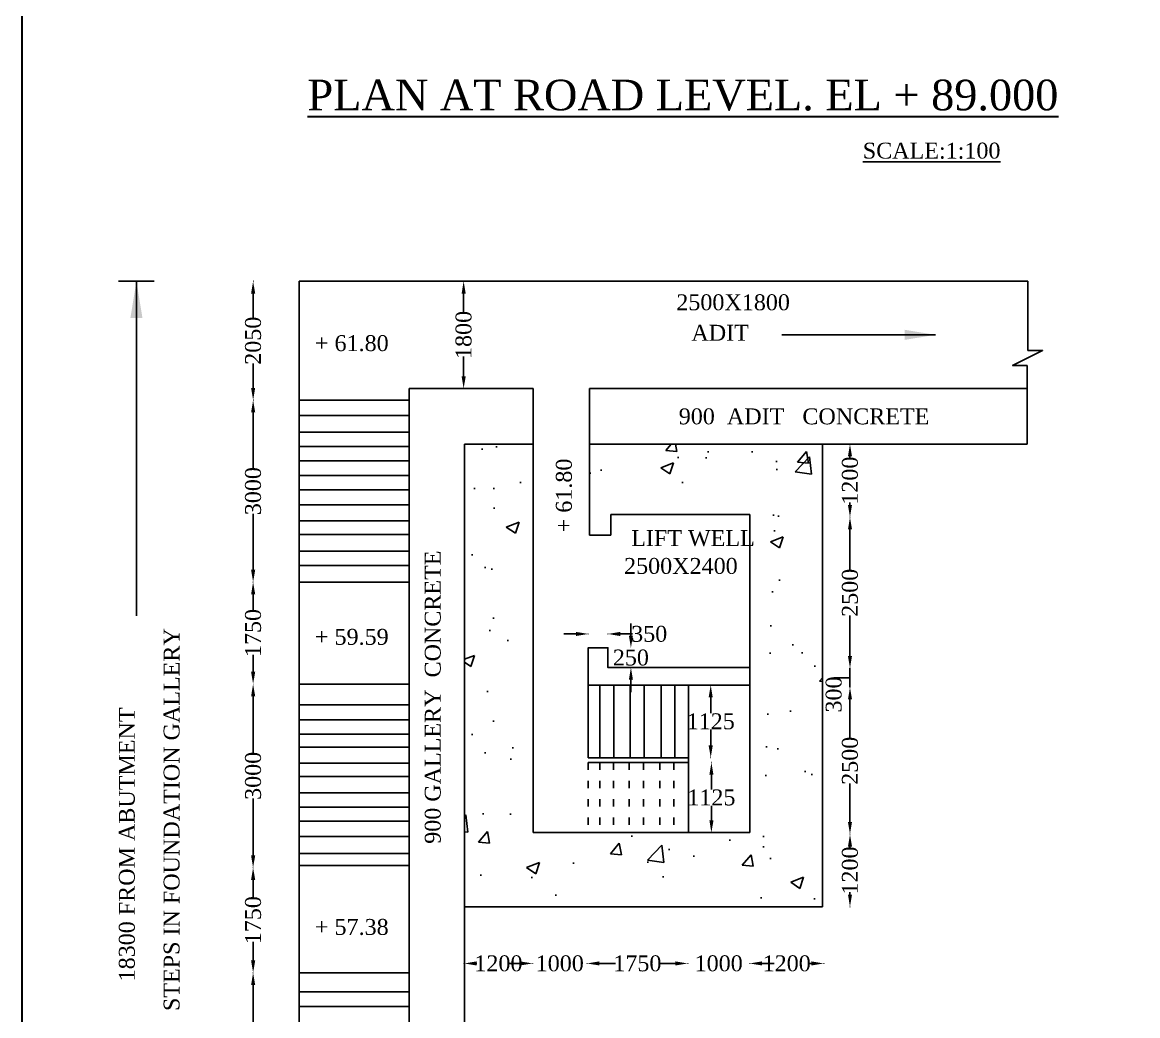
# Model space of a CAD drawing. Header units: millimetres. Extents: x 2622 to 98166, y 1308 to 55370.
# Drawn here: x 2622 to 20827, y 22930 to 39150 of the extents above; entities that cross this region are included whole.
import ezdxf

# ---------------------------------------------------------------- set-up
doc = ezdxf.new("R2010")
doc.units = ezdxf.units.MM
doc.header["$MEASUREMENT"] = 0
doc.linetypes.add('ACAD_ISO03W100', pattern=[30, 12, -18])
for name, color, linetype in [('DIM', 5, 'Continuous'), ('DWG.LINE', 10, 'Continuous'), ('HATCH', 2, 'Continuous'), ('TEXT', 7, 'Continuous')]:
    doc.layers.add(name, color=color, linetype=linetype)
doc.layers.add('DO LINE', color=3, linetype='Continuous', plot=False)
doc.layers.add('TITLE', color=7, linetype='Continuous', lineweight=30)
doc.styles.get("Standard").update_dxf_attribs({"font": 'times.ttf', "height": 260})
doc.dimstyles.get("Standard").update_dxf_attribs({"dimtxt": 260, "dimasz": 200, "dimexe": 0.18, "dimexo": 0.0625, "dimgap": 0.09, "dimtad": 0, "dimtih": 1, "dimtoh": 1, "dimdec": 0, "dimzin": 0, "dimdsep": 46, "dimtxsty": 'Standard', "dimcen": 300, "dimclrd": 5, "dimclre": 5, "dimclrt": 4, "dimadec": 0, "dimazin": 0, "dimtfac": 1, "dimtdec": 0, "dimtofl": 0, "dimtmove": 0, "dimatfit": 3, "dimfxl": 0, "dimtolj": 1, "dimtzin": 0, "dimarcsym": 0})

# ---------------------------------------------------------------- blocks, each defined once
blk = doc.blocks.new('*D2')
at = {"layer": 'Defpoints', "color": 0, "ltscale": 0.2}
for p in [(9825, 34921), (9859, 34921), (9842, 33169)]:
    blk.add_point(p, dxfattribs=at)
at = {"layer": 'DIM', "color": 5, "lineweight": -2, "ltscale": 0.2}
for p, q in [((9830, 34921), (9825, 34921)), ((9825, 34721), (9825, 34400)), ((9825, 33369), (9825, 33691)), ((9830, 33169), (9825, 33169))]:
    blk.add_line(p, q, dxfattribs=at)
at = {"layer": 'DIM', "color": 5, "ltscale": 0.2}
for points in [[(9792, 34721), (9859, 34721), (9825, 34921)], [(9792, 33369), (9859, 33369), (9825, 33169)]]:
    blk.add_solid(points, dxfattribs=at)
at = {"layer": 'DIM', "color": 4, "ltscale": 0.2, "insert": (9825, 34045), "char_height": 260, "attachment_point": 5, "rotation": 90}
blk.add_mtext('\\A1;1800', dxfattribs=at)
blk = doc.blocks.new('*D3')
at = {"layer": 'Defpoints', "color": 0, "ltscale": 0.2}
for p in [(6448, 34921), (6389, 32981), (6448, 32981)]:
    blk.add_point(p, dxfattribs=at)
at = {"layer": 'DIM', "color": 5, "lineweight": -2, "ltscale": 0.2}
for p, q in [((6394, 34921), (6389, 34921)), ((6389, 34721), (6389, 34324)), ((6389, 33181), (6389, 33578)), ((6394, 32981), (6389, 32981))]:
    blk.add_line(p, q, dxfattribs=at)
at = {"layer": 'DIM', "color": 5, "ltscale": 0.2}
for points in [[(6356, 34721), (6423, 34721), (6389, 34921)], [(6356, 33181), (6423, 33181), (6389, 32981)]]:
    blk.add_solid(points, dxfattribs=at)
at = {"layer": 'DIM', "color": 4, "ltscale": 0.2, "insert": (6389, 33951), "char_height": 260, "attachment_point": 5, "rotation": 90}
blk.add_mtext('\\A1;2050', dxfattribs=at)
blk = doc.blocks.new('*D4')
at = {"layer": 'Defpoints', "color": 0, "ltscale": 0.2}
for p in [(6448, 32981), (6354, 30010), (6389, 30010)]:
    blk.add_point(p, dxfattribs=at)
at = {"layer": 'DIM', "color": 5, "lineweight": -2, "ltscale": 0.2}
for p, q in [((6394, 32981), (6389, 32981)), ((6389, 32781), (6389, 31864)), ((6389, 30210), (6389, 31126)), ((6384, 30010), (6390, 30010))]:
    blk.add_line(p, q, dxfattribs=at)
at = {"layer": 'DIM', "color": 5, "ltscale": 0.2}
for points in [[(6356, 32781), (6423, 32781), (6389, 32981)], [(6356, 30210), (6423, 30210), (6389, 30010)]]:
    blk.add_solid(points, dxfattribs=at)
at = {"layer": 'DIM', "color": 4, "ltscale": 0.2, "insert": (6389, 31495), "char_height": 260, "attachment_point": 5, "rotation": 90}
blk.add_mtext('\\A1;3000', dxfattribs=at)
blk = doc.blocks.new('*D5')
at = {"layer": 'Defpoints', "color": 0, "ltscale": 0.2}
for p in [(6354, 30010), (6389, 28345), (6391, 28345)]:
    blk.add_point(p, dxfattribs=at)
at = {"layer": 'DIM', "color": 5, "lineweight": -2, "ltscale": 0.2}
for p, q in [((6384, 30010), (6390, 30010)), ((6389, 29810), (6389, 29532)), ((6389, 28545), (6389, 28823)), ((6391, 28345), (6389, 28345))]:
    blk.add_line(p, q, dxfattribs=at)
at = {"layer": 'DIM', "color": 5, "ltscale": 0.2}
for points in [[(6356, 29810), (6423, 29810), (6389, 30010)], [(6356, 28545), (6423, 28545), (6389, 28345)]]:
    blk.add_solid(points, dxfattribs=at)
at = {"layer": 'DIM', "color": 4, "ltscale": 0.2, "insert": (6389, 29178), "char_height": 260, "attachment_point": 5, "rotation": 90}
blk.add_mtext('\\A1;1750', dxfattribs=at)
blk = doc.blocks.new('*D6')
at = {"layer": 'Defpoints', "color": 0, "ltscale": 0.2}
for p in [(6391, 28345), (6354, 25347), (6389, 25347)]:
    blk.add_point(p, dxfattribs=at)
at = {"layer": 'DIM', "color": 5, "lineweight": -2, "ltscale": 0.2}
for p, q in [((6391, 28345), (6389, 28345)), ((6389, 28145), (6389, 27216)), ((6389, 25547), (6389, 26477)), ((6384, 25347), (6390, 25347))]:
    blk.add_line(p, q, dxfattribs=at)
at = {"layer": 'DIM', "color": 5, "ltscale": 0.2}
for points in [[(6356, 28145), (6423, 28145), (6389, 28345)], [(6356, 25547), (6423, 25547), (6389, 25347)]]:
    blk.add_solid(points, dxfattribs=at)
at = {"layer": 'DIM', "color": 4, "ltscale": 0.2, "insert": (6389, 26846), "char_height": 260, "attachment_point": 5, "rotation": 90}
blk.add_mtext('\\A1;3000', dxfattribs=at)
blk = doc.blocks.new('*D7')
at = {"layer": 'Defpoints', "color": 0, "ltscale": 0.2}
for p in [(6354, 25347), (6344, 23631), (6389, 23631)]:
    blk.add_point(p, dxfattribs=at)
at = {"layer": 'DIM', "color": 5, "lineweight": -2, "ltscale": 0.2}
for p, q in [((6384, 25347), (6390, 25347)), ((6389, 25147), (6389, 24844)), ((6389, 23831), (6389, 24134)), ((6384, 23631), (6390, 23631))]:
    blk.add_line(p, q, dxfattribs=at)
at = {"layer": 'DIM', "color": 5, "ltscale": 0.2}
for points in [[(6356, 25147), (6423, 25147), (6389, 25347)], [(6356, 23831), (6423, 23831), (6389, 23631)]]:
    blk.add_solid(points, dxfattribs=at)
at = {"layer": 'DIM', "color": 4, "ltscale": 0.2, "insert": (6389, 24489), "char_height": 260, "attachment_point": 5, "rotation": 90}
blk.add_mtext('\\A1;1750', dxfattribs=at)
blk = doc.blocks.new('*D8')
at = {"layer": 'Defpoints', "color": 0, "ltscale": 0.2}
for p in [(6344, 23631), (6382, 19880), (6389, 19880)]:
    blk.add_point(p, dxfattribs=at)
at = {"layer": 'DIM', "color": 5, "lineweight": -2, "ltscale": 0.2}
for p, q in [((6384, 23631), (6390, 23631)), ((6389, 23431), (6389, 22125)), ((6389, 20080), (6389, 21386)), ((6384, 19880), (6390, 19880))]:
    blk.add_line(p, q, dxfattribs=at)
at = {"layer": 'DIM', "color": 5, "ltscale": 0.2}
for points in [[(6356, 23431), (6423, 23431), (6389, 23631)], [(6356, 20080), (6423, 20080), (6389, 19880)]]:
    blk.add_solid(points, dxfattribs=at)
at = {"layer": 'DIM', "color": 4, "ltscale": 0.2, "insert": (6389, 21756), "char_height": 260, "attachment_point": 5, "rotation": 90}
blk.add_mtext('\\A1;3750', dxfattribs=at)
blk = doc.blocks.new('*D11')
at = {"layer": 'Defpoints', "color": 0, "ltscale": 0.2}
for p in [(9836, 23759), (10949, 23783), (10949, 23759)]:
    blk.add_point(p, dxfattribs=at)
at = {"layer": 'DIM', "color": 5, "lineweight": -2, "ltscale": 0.2}
for p, q in [((9836, 23778), (9836, 23783)), ((10036, 23783), (10038, 23783)), ((10749, 23783), (10748, 23783)), ((10949, 23778), (10949, 23783))]:
    blk.add_line(p, q, dxfattribs=at)
at = {"layer": 'DIM', "color": 5, "ltscale": 0.2}
for points in [[(10036, 23816), (10036, 23750), (9836, 23783)], [(10749, 23816), (10749, 23750), (10949, 23783)]]:
    blk.add_solid(points, dxfattribs=at)
at = {"layer": 'DIM', "color": 4, "ltscale": 0.2, "insert": (10393, 23783), "char_height": 260, "attachment_point": 5}
blk.add_mtext('\\A1;1200', dxfattribs=at)
blk = doc.blocks.new('*D12')
at = {"layer": 'Defpoints', "color": 0, "ltscale": 0.2}
for p in [(10949, 23759), (11839, 23783), (11839, 23663)]:
    blk.add_point(p, dxfattribs=at)
at = {"layer": 'DIM', "color": 5, "lineweight": -2, "ltscale": 0.2}
for p, q in [((10749, 23783), (10549, 23783)), ((10949, 23778), (10949, 23783)), ((11839, 23778), (11839, 23783)), ((12039, 23783), (12239, 23783))]:
    blk.add_line(p, q, dxfattribs=at)
at = {"layer": 'DIM', "color": 5, "ltscale": 0.2}
for points in [[(10749, 23816), (10749, 23750), (10949, 23783)], [(12039, 23816), (12039, 23750), (11839, 23783)]]:
    blk.add_solid(points, dxfattribs=at)
at = {"layer": 'DIM', "color": 4, "ltscale": 0.2, "insert": (11394, 23783), "char_height": 260, "attachment_point": 5}
blk.add_mtext('\\A1;1000', dxfattribs=at)
blk = doc.blocks.new('*D13')
at = {"layer": 'Defpoints', "color": 0, "ltscale": 0.2}
for p in [(13483, 23783), (13483, 23707), (11839, 23663)]:
    blk.add_point(p, dxfattribs=at)
at = {"layer": 'DIM', "color": 5, "lineweight": -2, "ltscale": 0.2}
for p, q in [((11839, 23778), (11839, 23783)), ((12039, 23783), (12306, 23783)), ((13283, 23783), (13016, 23783)), ((13483, 23778), (13483, 23783))]:
    blk.add_line(p, q, dxfattribs=at)
at = {"layer": 'DIM', "color": 5, "ltscale": 0.2}
for points in [[(12039, 23816), (12039, 23750), (11839, 23783)], [(13283, 23816), (13283, 23750), (13483, 23783)]]:
    blk.add_solid(points, dxfattribs=at)
at = {"layer": 'DIM', "color": 4, "ltscale": 0.2, "insert": (12661, 23783), "char_height": 260, "attachment_point": 5}
blk.add_mtext('\\A1;1750', dxfattribs=at)
blk = doc.blocks.new('*D14')
at = {"layer": 'Defpoints', "color": 0, "ltscale": 0.2}
for p in [(13483, 23707), (14494, 23783), (14494, 23699)]:
    blk.add_point(p, dxfattribs=at)
at = {"layer": 'DIM', "color": 5, "lineweight": -2, "ltscale": 0.2}
for p, q in [((13283, 23783), (13083, 23783)), ((13483, 23778), (13483, 23783)), ((14494, 23778), (14494, 23783)), ((14694, 23783), (14894, 23783))]:
    blk.add_line(p, q, dxfattribs=at)
at = {"layer": 'DIM', "color": 5, "ltscale": 0.2}
for points in [[(13283, 23816), (13283, 23750), (13483, 23783)], [(14694, 23816), (14694, 23750), (14494, 23783)]]:
    blk.add_solid(points, dxfattribs=at)
at = {"layer": 'DIM', "color": 4, "ltscale": 0.2, "insert": (13988, 23783), "char_height": 260, "attachment_point": 5}
blk.add_mtext('\\A1;1000', dxfattribs=at)
blk = doc.blocks.new('*D15')
at = {"layer": 'Defpoints', "color": 0, "ltscale": 0.2}
for p in [(14494, 23699), (15702, 23791), (15702, 23783)]:
    blk.add_point(p, dxfattribs=at)
at = {"layer": 'DIM', "color": 5, "lineweight": -2, "ltscale": 0.2}
for p, q in [((14494, 23778), (14494, 23783)), ((14694, 23783), (14743, 23783)), ((15502, 23783), (15453, 23783)), ((15702, 23788), (15702, 23783))]:
    blk.add_line(p, q, dxfattribs=at)
at = {"layer": 'DIM', "color": 5, "ltscale": 0.2}
for points in [[(14694, 23816), (14694, 23750), (14494, 23783)], [(15502, 23816), (15502, 23750), (15702, 23783)]]:
    blk.add_solid(points, dxfattribs=at)
at = {"layer": 'DIM', "color": 4, "ltscale": 0.2, "insert": (15098, 23783), "char_height": 260, "attachment_point": 5}
blk.add_mtext('\\A1;1200', dxfattribs=at)
blk = doc.blocks.new('*D16')
at = {"layer": 'Defpoints', "color": 0, "ltscale": 0.2}
for p in [(12180, 29163), (11859, 28936), (12180, 28936)]:
    blk.add_point(p, dxfattribs=at)
at = {"layer": 'DIM', "color": 5, "lineweight": -2, "ltscale": 0.2}
for p, q in [((11659, 29163), (11459, 29163)), ((11859, 29158), (11859, 29163)), ((12180, 29158), (12180, 29163)), ((12380, 29163), (12580, 29163))]:
    blk.add_line(p, q, dxfattribs=at)
at = {"layer": 'DIM', "color": 5, "ltscale": 0.2}
for points in [[(11659, 29196), (11659, 29129), (11859, 29163)], [(12380, 29196), (12380, 29129), (12180, 29163)]]:
    blk.add_solid(points, dxfattribs=at)
at = {"layer": 'DIM', "color": 4, "ltscale": 0.2, "insert": (12854, 29163), "char_height": 260, "attachment_point": 5}
blk.add_mtext('\\A1;350', dxfattribs=at)
blk = doc.blocks.new('*D17')
at = {"layer": 'Defpoints', "color": 0, "ltscale": 0.2}
for p in [(13494, 28327), (13858, 28327), (13494, 27143)]:
    blk.add_point(p, dxfattribs=at)
at = {"layer": 'DIM', "color": 5, "lineweight": -2, "ltscale": 0.2}
for p, q in [((13853, 28327), (13858, 28327)), ((13858, 28127), (13858, 27867)), ((13858, 27343), (13858, 27602)), ((13853, 27143), (13858, 27143))]:
    blk.add_line(p, q, dxfattribs=at)
at = {"layer": 'DIM', "color": 5, "ltscale": 0.2}
for points in [[(13824, 28127), (13891, 28127), (13858, 28327)], [(13824, 27343), (13891, 27343), (13858, 27143)]]:
    blk.add_solid(points, dxfattribs=at)
at = {"layer": 'DIM', "color": 4, "ltscale": 0.2, "insert": (13858, 27735), "char_height": 260, "attachment_point": 5}
blk.add_mtext('\\A1;1125', dxfattribs=at)
blk = doc.blocks.new('*D18')
at = {"layer": 'Defpoints', "color": 0, "ltscale": 0.2}
for p in [(13494, 27064), (13494, 25919), (13869, 25919)]:
    blk.add_point(p, dxfattribs=at)
at = {"layer": 'DIM', "color": 5, "lineweight": -2, "ltscale": 0.2}
for p, q in [((13864, 27064), (13870, 27064)), ((13869, 26864), (13869, 26624)), ((13869, 26119), (13869, 26359)), ((13864, 25919), (13870, 25919))]:
    blk.add_line(p, q, dxfattribs=at)
at = {"layer": 'DIM', "color": 5, "ltscale": 0.2}
for points in [[(13836, 26864), (13903, 26864), (13869, 27064)], [(13836, 26119), (13903, 26119), (13869, 25919)]]:
    blk.add_solid(points, dxfattribs=at)
at = {"layer": 'DIM', "color": 4, "ltscale": 0.2, "insert": (13869, 26492), "char_height": 260, "attachment_point": 5}
blk.add_mtext('\\A1;1125', dxfattribs=at)
blk = doc.blocks.new('*D19')
at = {"layer": 'Defpoints', "color": 0, "ltscale": 0.2}
for p in [(16131, 25892), (16135, 25892), (16135, 24708)]:
    blk.add_point(p, dxfattribs=at)
at = {"layer": 'DIM', "color": 5, "lineweight": -2, "ltscale": 0.2}
for p, q in [((16135, 25892), (16131, 25892)), ((16131, 25692), (16131, 25654)), ((16131, 24908), (16131, 24945)), ((16135, 24708), (16131, 24708))]:
    blk.add_line(p, q, dxfattribs=at)
at = {"layer": 'DIM', "color": 5, "ltscale": 0.2}
for points in [[(16098, 25692), (16164, 25692), (16131, 25892)], [(16098, 24908), (16164, 24908), (16131, 24708)]]:
    blk.add_solid(points, dxfattribs=at)
at = {"layer": 'DIM', "color": 4, "ltscale": 0.2, "insert": (16131, 25300), "char_height": 260, "attachment_point": 5, "rotation": 90}
blk.add_mtext('\\A1;1200', dxfattribs=at)
blk = doc.blocks.new('*D20')
at = {"layer": 'Defpoints', "color": 0, "ltscale": 0.2}
for p in [(16131, 28293), (16193, 28293), (16135, 25892)]:
    blk.add_point(p, dxfattribs=at)
at = {"layer": 'DIM', "color": 5, "lineweight": -2, "ltscale": 0.2}
for p, q in [((16136, 28293), (16131, 28293)), ((16131, 28093), (16131, 27465)), ((16131, 26092), (16131, 26719)), ((16135, 25892), (16131, 25892))]:
    blk.add_line(p, q, dxfattribs=at)
at = {"layer": 'DIM', "color": 5, "ltscale": 0.2}
for points in [[(16098, 28093), (16164, 28093), (16131, 28293)], [(16098, 26092), (16164, 26092), (16131, 25892)]]:
    blk.add_solid(points, dxfattribs=at)
at = {"layer": 'DIM', "color": 4, "ltscale": 0.2, "insert": (16131, 27092), "char_height": 260, "attachment_point": 5, "rotation": 90}
blk.add_mtext('\\A1;2500', dxfattribs=at)
blk = doc.blocks.new('*D21')
at = {"layer": 'Defpoints', "color": 0, "ltscale": 0.2}
for p in [(16131, 28602), (16220, 28602), (16193, 28293)]:
    blk.add_point(p, dxfattribs=at)
at = {"layer": 'DIM', "color": 5, "lineweight": -2, "ltscale": 0.2}
for p, q in [((16131, 28802), (16131, 29002)), ((16136, 28602), (16131, 28602)), ((16131, 28293), (16131, 28602)), ((16131, 28447), (15866, 28447)), ((15866, 28447), (15866, 28447)), ((16136, 28293), (16131, 28293)), ((16131, 28093), (16131, 27893))]:
    blk.add_line(p, q, dxfattribs=at)
at = {"layer": 'DIM', "color": 5, "ltscale": 0.2}
for points in [[(16098, 28802), (16164, 28802), (16131, 28602)], [(16098, 28093), (16164, 28093), (16131, 28293)]]:
    blk.add_solid(points, dxfattribs=at)
at = {"layer": 'DIM', "color": 4, "ltscale": 0.2, "insert": (15866, 28174), "char_height": 260, "attachment_point": 5, "rotation": 90}
blk.add_mtext('\\A1;300', dxfattribs=at)
blk = doc.blocks.new('*D22')
at = {"layer": 'Defpoints', "color": 0, "ltscale": 0.2}
for p in [(16131, 31069), (16136, 31069), (16220, 28602)]:
    blk.add_point(p, dxfattribs=at)
at = {"layer": 'DIM', "color": 5, "lineweight": -2, "ltscale": 0.2}
for p, q in [((16136, 31069), (16131, 31069)), ((16131, 30869), (16131, 30208)), ((16131, 28802), (16131, 29462)), ((16136, 28602), (16131, 28602))]:
    blk.add_line(p, q, dxfattribs=at)
at = {"layer": 'DIM', "color": 5, "ltscale": 0.2}
for points in [[(16098, 30869), (16164, 30869), (16131, 31069)], [(16098, 28802), (16164, 28802), (16131, 28602)]]:
    blk.add_solid(points, dxfattribs=at)
at = {"layer": 'DIM', "color": 4, "ltscale": 0.2, "insert": (16131, 29835), "char_height": 260, "attachment_point": 5, "rotation": 90}
blk.add_mtext('\\A1;2500', dxfattribs=at)
blk = doc.blocks.new('*D23')
at = {"layer": 'Defpoints', "color": 0, "ltscale": 0.2}
for p in [(16131, 32263), (16176, 32263), (16136, 31069)]:
    blk.add_point(p, dxfattribs=at)
at = {"layer": 'DIM', "color": 5, "lineweight": -2, "ltscale": 0.2}
for p, q in [((16136, 32263), (16131, 32263)), ((16131, 32063), (16131, 32020)), ((16131, 31269), (16131, 31311)), ((16136, 31069), (16131, 31069))]:
    blk.add_line(p, q, dxfattribs=at)
at = {"layer": 'DIM', "color": 5, "ltscale": 0.2}
for points in [[(16098, 32063), (16164, 32063), (16131, 32263)], [(16098, 31269), (16164, 31269), (16131, 31069)]]:
    blk.add_solid(points, dxfattribs=at)
at = {"layer": 'DIM', "color": 4, "ltscale": 0.2, "insert": (16131, 31666), "char_height": 260, "attachment_point": 5, "rotation": 90}
blk.add_mtext('\\A1;1200', dxfattribs=at)
blk = doc.blocks.new('*D24')
at = {"layer": 'Defpoints', "color": 0, "ltscale": 0.2}
for p in [(12555, 28936), (12555, 28936), (12555, 28615)]:
    blk.add_point(p, dxfattribs=at)
at = {"layer": 'DIM', "color": 5, "lineweight": -2, "ltscale": 0.2}
for p, q in [((12555, 29136), (12555, 29336)), ((12555, 28936), (12555, 28936)), ((12555, 28615), (12555, 28615)), ((12555, 28415), (12555, 28215))]:
    blk.add_line(p, q, dxfattribs=at)
at = {"layer": 'DIM', "color": 5, "ltscale": 0.2}
for points in [[(12522, 29136), (12589, 29136), (12555, 28936)], [(12522, 28415), (12589, 28415), (12555, 28615)]]:
    blk.add_solid(points, dxfattribs=at)
at = {"layer": 'DIM', "color": 4, "ltscale": 0.2, "insert": (12555, 28776), "char_height": 260, "attachment_point": 5}
blk.add_mtext('\\A1;250', dxfattribs=at)

msp = doc.modelspace()

# ---------------------------------------------------------------- hatches: boundary and pattern name
at = {"layer": 'HATCH', "ltscale": 0.2}
h = msp.add_hatch(dxfattribs=at)
h.set_pattern_fill('AR-CONC', color=256, scale=300, style=0)
h.paths.add_polyline_path([(15684.9, 32262.5), (11881, 32262.5), (11881, 30774.4), (12229.9, 30774.4), (12229.9, 31112.5), (14494.5, 31112.5), (14494.5, 25919.3), (10962, 25919.3), (10962, 32262.5), (9836.5, 32262.5), (9836.5, 24707.8), (15684.9, 24707.8)])
h.paths.add_polyline_path([(12494.9, 30527.1), (14597.1, 30527.1), (14597.1, 30917.1), (12494.9, 30917.1)], flags=25)

# ---------------------------------------------------------------- linework, layer by layer
at = {"layer": 'DIM', "ltscale": 0.2}
msp.add_lwpolyline([(4775.9, 34921.4), (4192.9, 34921.4)], dxfattribs=at)
at = {"layer": 'DO LINE', "linetype": 'ACAD_ISO03W100', "ltscale": 10}
for points in [[(11858.6, 27064.1), (11858.6, 25919.3)], [(12045.4, 27064.1), (12045.4, 25919.3)], [(12269.4, 27064.1), (12269.4, 25919.3)], [(12526.7, 27064.1), (12526.7, 25919.3)], [(12762.8, 27064.1), (12762.8, 25919.3)], [(13026.1, 27064.1), (13026.1, 25919.3)], [(13256.2, 27064.1), (13256.2, 25919.3)]]:
    msp.add_lwpolyline(points, dxfattribs=at)
at = {"layer": 'DWG.LINE', "ltscale": 0.2}
for p, q in [((7138.8, 34921.4), (7138.8, 16902.9)), ((10962, 33169.1), (10962, 25919.3)), ((11881, 30774.4), (11881, 33169.1)), ((9836.5, 32262.5), (9836.5, 24707.8)), ((15684.9, 24707.8), (15684.9, 32262.5)), ((14494.5, 31112.5), (12229.9, 31112.5)), ((12229.9, 31112.5), (12229.9, 30774.4)), ((14494.5, 25919.3), (14494.5, 31112.5)), ((12229.9, 30774.4), (11881, 30774.4)), ((10962, 25919.3), (14494.5, 25919.3)), ((9836.5, 24707.8), (15684.9, 24707.8))]:
    msp.add_line(p, q, dxfattribs=at)
for points in [[(7138.8, 34921.4), (19034.7, 34921.4)], [(19022.7, 32262.5), (19022.7, 33544), (18783.6, 33544), (19274.8, 33793.4), (19034.7, 33793.4), (19034.7, 34921.4)], [(8934.6, 33169.1), (10962, 33169.1)], [(8934.6, 33169.1), (8934.6, 16902.9)], [(11881, 33169.1), (19022.7, 33169.1)], [(8934.6, 32980.6), (7138.8, 32980.6)], [(8934.6, 32728.7), (7138.8, 32728.7)], [(8934.6, 32458.9), (7138.8, 32458.9)], [(8934.6, 32225), (7138.8, 32225)], [(9836.5, 32262.5), (10962, 32262.5)], [(11881, 32262.5), (19022.7, 32262.5)], [(8934.6, 31991.1), (7138.8, 31991.1)], [(8934.6, 31748.3), (7138.8, 31748.3)], [(8934.6, 31514.4), (7138.8, 31514.4)], [(8934.6, 31271.5), (7138.8, 31271.5)], [(8934.6, 31010.7), (7138.8, 31010.7)], [(8934.6, 30785.8), (7138.8, 30785.8)], [(8934.6, 30513.3), (7138.8, 30513.3)], [(8934.6, 30279.4), (7138.8, 30279.4)], [(8934.6, 30009.6), (7138.8, 30009.6)], [(14494.5, 28615), (12180.4, 28615), (12180.4, 28936.4), (11858.6, 28936.4), (11858.6, 28326.9), (14494.5, 28326.9)], [(8934.6, 28345.5), (7138.8, 28345.5)], [(11858.6, 28326.9), (11858.6, 27142.6)], [(12045.4, 28326.9), (12045.4, 27142.6)], [(12278.8, 28326.9), (12278.8, 27142.6)], [(12543.4, 28326.9), (12543.4, 27142.6)], [(12769, 28326.9), (12769, 27142.6)], [(13049.1, 28326.9), (13049.1, 27142.6)], [(13274.7, 28326.9), (13274.7, 27142.6)], [(13493.5, 28326.9), (13493.5, 25919.3)], [(8934.6, 28003.7), (7138.8, 28003.7)], [(8934.6, 27760.8), (7138.8, 27760.8)], [(8934.6, 27526.9), (7138.8, 27526.9)], [(8934.6, 27313.6), (7138.8, 27313.6)], [(13493.5, 27142.6), (11858.6, 27142.6)], [(8934.6, 27052.7), (7138.8, 27052.7)], [(13493.5, 27064.1), (11858.6, 27064.1)], [(8934.6, 26836.8), (7138.8, 26836.8)], [(8934.6, 26567), (7138.8, 26567)], [(8934.6, 26333.1), (7138.8, 26333.1)], [(8934.6, 26108.2), (7138.8, 26108.2)], [(8934.6, 25856.4), (7138.8, 25856.4)], [(8934.6, 25577.5), (7138.8, 25577.5)], [(8934.6, 25379.6), (7138.8, 25379.6)], [(9836.5, 24707.8), (9836.5, 16902.9)], [(8934.6, 23631.5), (7138.8, 23631.5)], [(8934.6, 23321.5), (7138.8, 23321.5)], [(8934.6, 23078.7), (7138.8, 23078.7)]]:
    msp.add_lwpolyline(points, dxfattribs=at)
at = {"layer": 'TITLE', "ltscale": 0.2}
msp.add_lwpolyline([(2621.7, 55370.5), (97822, 55370.5), (97822, 1307.7), (2621.7, 1307.7)], close=True, dxfattribs=at)

# ---------------------------------------------------------------- texts
at = {"layer": 'TEXT', "ltscale": 0.2}
for s, p in [('%%USCALE:1:100', (16340, 36924.6)), ('2500X1800', (13296.2, 34448.2)), ('+ 61.80', (7398.2, 33781.4)), ('ADIT', (13542.6, 33950.7)), ('900  ADIT   CONCRETE', (13336.3, 32585.7)), ('LIFT WELL', (12559.9, 30597.9)), ('2500X2400', (12443.9, 30143.3)), ('+ 59.59', (7398.2, 28985.9)), ('+ 57.38', (7398.2, 24248.9))]:
    msp.add_text(s, height=260, dxfattribs=at).set_placement(p)
for s, p in [('+ 61.80', (11591, 30822.8)), ('900 GALLERY  CONCRETE', (9450.4, 25736.6)), ('STEPS IN FOUNDATION GALLERY', (5187.9, 23006)), ('18300 FROM ABUTMENT', (4457.7, 23490.2))]:
    msp.add_text(s, height=260, rotation=90, dxfattribs=at).set_placement(p)
at = {"layer": 'TITLE', "ltscale": 0.2}
msp.add_text('%%UPLAN AT ROAD LEVEL. EL + 89.000', height=500, dxfattribs=at).set_placement((7276.2, 37713.2))

# ---------------------------------------------------------------- dimensions: what is measured, and where the dimension line sits
at = {"layer": 'DIM', "ltscale": 0.2}
for base, p1, p2, text, picture, middle in [((6389.4, 32980.6), (6448.1, 34921.4), (6448.1, 32980.6), '2050', '*D3', (6389.4, 33951)), ((9825.3, 34921.4), (9842.1, 33169.1), (9858.9, 34921.4), '1800', '*D2', (9825.3, 34045.2)), ((16131, 25891.7), (16134.9, 24707.8), (16134.9, 25891.7), '1200', '*D19', (16131, 25299.7))]:
    dim = msp.add_linear_dim(base=base, p1=p1, p2=p2, angle=90, text=text, dimstyle='Standard', dxfattribs=at)
    dim.commit()
    dim.dimension.update_dxf_attribs({"geometry": picture, "text_midpoint": middle, "text_rotation": 90})
for base, p1, p2, text, picture, middle in [((6389.4, 30009.6), (6448.1, 32980.6), (6353.5, 30009.6), '3000', '*D4', (6389.4, 31495.1)), ((16131, 32262.5), (16136, 31069), (16175.8, 32262.5), '1200', '*D23', (16131, 31665.7)), ((16131, 31069), (16219.9, 28601.6), (16136, 31069), '2500', '*D22', (16131, 29835.3)), ((6389.4, 28345.5), (6353.5, 30009.6), (6391.1, 28345.5), '1750', '*D5', (6389.4, 29177.5)), ((16131, 28601.6), (16193.4, 28292.7), (16219.9, 28601.6), '300', '*D21', (15866, 28447.1)), ((6389.4, 25346.8), (6391.1, 28345.5), (6353.6, 25346.8), '3000', '*D6', (6389.4, 26846.2)), ((16131, 28292.7), (16134.9, 25891.7), (16193.4, 28292.7), '2500', '*D20', (16131, 27092.2)), ((6389.4, 23631.5), (6353.6, 25346.8), (6344.2, 23631.5), '1750', '*D7', (6389.4, 24489.2)), ((6389.4, 19880.2), (6344.2, 23631.5), (6381.8, 19880.2), '3750', '*D8', (6389.4, 21755.8))]:
    dim = msp.add_linear_dim(base=base, p1=p1, p2=p2, angle=90, text=text, dimstyle='Standard', override={"dimtmove": 1}, dxfattribs=at)
    dim.commit()
    dim.dimension.update_dxf_attribs({"geometry": picture, "text_midpoint": middle, "text_rotation": 90})
for base, p1, p2, text, picture, middle in [((12180.4, 29162.6), (11858.6, 28936.4), (12180.4, 28936.4), '350', '*D16', (12853.8, 29162.6)), ((10949.5, 23782.9), (9836.5, 23758.9), (10949.5, 23758.9), '1200', '*D11', (10393, 23782.9))]:
    dim = msp.add_linear_dim(base=base, p1=p1, p2=p2, text=text, dimstyle='Standard', dxfattribs=at)
    dim.commit()
    dim.dimension.update_dxf_attribs({"geometry": picture, "text_midpoint": middle})
for base, p1, p2, text, picture, middle in [((12555.2, 28936.4), (12555.2, 28615), (12555.2, 28936.4), '250', '*D24', (12555.2, 28775.7)), ((13857.6, 28326.9), (13493.5, 27142.6), (13493.5, 28326.9), '1125', '*D17', (13857.6, 27734.8)), ((13869.3, 25919.3), (13493.5, 27064.1), (13493.5, 25919.3), '1125', '*D18', (13869.3, 26491.7))]:
    dim = msp.add_linear_dim(base=base, p1=p1, p2=p2, angle=90, text=text, dimstyle='Standard', dxfattribs=at)
    dim.commit()
    dim.dimension.update_dxf_attribs({"geometry": picture, "text_midpoint": middle})
for base, p1, p2, text, picture, middle in [((11839.3, 23782.9), (10949.5, 23758.9), (11839.3, 23663.1), '1000', '*D12', (11394.4, 23782.9)), ((13482.6, 23782.9), (11839.3, 23663.1), (13482.6, 23707), '1750', '*D13', (12661, 23782.9)), ((14494.1, 23782.9), (13482.6, 23707), (14494.1, 23699), '1000', '*D14', (13988.4, 23782.9)), ((15701.6, 23782.9), (14494.1, 23699), (15701.6, 23790.9), '1200', '*D15', (15097.9, 23782.9))]:
    dim = msp.add_linear_dim(base=base, p1=p1, p2=p2, text=text, dimstyle='Standard', override={"dimtmove": 1}, dxfattribs=at)
    dim.commit()
    dim.dimension.update_dxf_attribs({"geometry": picture, "text_midpoint": middle})

# ---------------------------------------------------------------- leaders
msp.add_leader([(4484.4, 34921.4), (4484.4, 29461.3)], dimstyle='Standard', override={"dimasz": 600, "dimgap": 0.09, "dimtad": 0}, dxfattribs=at)
at = {"layer": 'DIM', "lineweight": 30, "ltscale": 0.2}
msp.add_leader([(17524.9, 34046.8), (15018.3, 34046.8)], dimstyle='Standard', override={"dimasz": 500, "dimgap": 0.09, "dimtad": 0}, dxfattribs=at)

doc.saveas('drawing.dxf')
